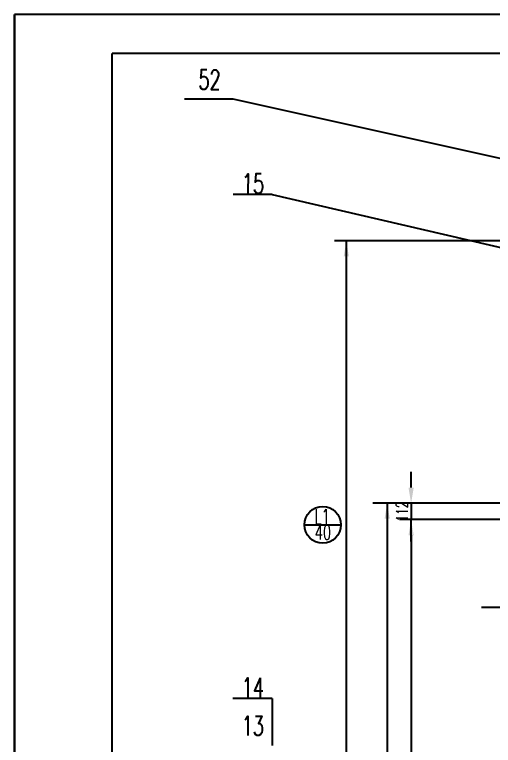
# Model space of a CAD drawing. Extents: x -1586 to 4745, y 878 to 5807.
# Drawn here: x -1586.5 to -1463.7, y 5619.6 to 5806.8 of the extents above; entities that cross this region are included whole.
import ezdxf

# ---------------------------------------------------------------- set-up
doc = ezdxf.new("R2010")
doc.units = 0
doc.header["$MEASUREMENT"] = 0
doc.header["$PDMODE"] = 66
doc.linetypes.add('CENTER', pattern=[17.5, 13, -1.5, 1.5, -1.5])
doc.layers.get('0').update_dxf_attribs({"linetype": 'CONTINUOUS'})
doc.layers.get('DEFPOINTS').update_dxf_attribs({"linetype": 'CONTINUOUS'})
for name, color, linetype in [('中心线层', 5, 'CENTER'), ('剖面层', 3, 'CONTINUOUS'), ('图块层', 7, 'CONTINUOUS'), ('文字层', 6, 'CONTINUOUS')]:
    doc.layers.add(name, color=color, linetype=linetype)
doc.styles.get("Standard").update_dxf_attribs({"font": 'txt.shx', "width": 0.7, "bigfont": 'hztxt.shx'})
doc.styles.add('STYLE1', font='txt.shx', dxfattribs={"width": 0.66})
doc.dimstyles.new('STANDARD$0', dxfattribs={"dimtxt": 3, "dimasz": 4, "dimexe": 3, "dimexo": 0.5, "dimgap": 0.8, "dimtad": 1, "dimdsep": 46, "dimtxsty": 'Standard', "dimcen": 0, "dimadec": 0, "dimazin": 0, "dimtfac": 0.7, "dimtmove": 0, "dimatfit": 0, "dimfxl": 1, "dimtzin": 0, "dimarcsym": 0})

# ---------------------------------------------------------------- blocks, each defined once
blk = doc.blocks.new('*D47')
at = {"layer": 'DEFPOINTS', "color": 0}
for p in [(-1455.25, 5681.61), (-1484.82, 5677.4), (-1456.59, 5677.4)]:
    blk.add_point(p, dxfattribs=at)
at = {"layer": '文字层', "color": 0, "lineweight": -2}
for p, q in [((-1484.82, 5685.61), (-1484.82, 5689.61)), ((-1455.75, 5681.61), (-1487.82, 5681.61)), ((-1484.82, 5681.61), (-1484.82, 5677.4)), ((-1457.09, 5677.4), (-1487.82, 5677.4)), ((-1484.82, 5673.4), (-1484.82, 5669.4))]:
    blk.add_line(p, q, dxfattribs=at)
at = {"layer": '文字层', "color": 0}
for points in [[(-1485.49, 5685.61), (-1484.15, 5685.61), (-1484.82, 5681.61)], [(-1485.49, 5673.4), (-1484.15, 5673.4), (-1484.82, 5677.4)]]:
    blk.add_solid(points, dxfattribs=at)
at = {"layer": '文字层', "color": 0, "insert": (-1487.12, 5679.51), "char_height": 3, "attachment_point": 5, "rotation": 90, "style": 'STYLE1'}
blk.add_mtext('\\A1;112', dxfattribs=at)

msp = doc.modelspace()

# ---------------------------------------------------------------- linework, layer by layer
at = {"color": 0, "linetype": 'ByBlock'}
for p, q in [((-1520.43, 5760.686), (-1530.47, 5760.686)), ((-1392.462, 5748.835), (-1504.44, 5748.835)), ((-1501.44, 5748.835), (-1501.44, 5326.246)), ((-1490.95, 5681.612), (-1490.95, 5475.155)), ((-1484.82, 5671.83), (-1484.82, 5570.381)), ((-1520.459, 5631.563), (-1530.499, 5631.563)), ((-1520.459, 5631.563), (-1530.499, 5631.563)), ((-1520.487, 5631.563), (-1520.487, 5619.57))]:
    msp.add_line(p, q, dxfattribs=at)
for points in [[(-1502.107, 5744.835), (-1500.773, 5744.835), (-1501.44, 5748.835)], [(-1491.616, 5677.612), (-1490.283, 5677.612), (-1490.95, 5681.612)]]:
    msp.add_solid(points, dxfattribs=at)
at = {"layer": '中心线层'}
msp.add_line((-1456.697, 5654.879), (-1466.807, 5654.879), dxfattribs=at)
at = {"layer": '剖面层'}
for p, q in [((-1520.43, 5760.686), (-1391.577, 5730.87)), ((-1512.18, 5676.073), (-1502.803, 5676.073))]:
    msp.add_line(p, q, dxfattribs=at)
msp.add_circle((-1507.492, 5676.073), 4.688, dxfattribs=at)
at = {"layer": '图块层'}
for p, q in [((-1586.487, 5806.795), (-1586.487, 5566.795)), ((-1586.487, 4755.795), (-1586.487, 5806.795)), ((-992.487, 5806.795), (-1586.487, 5806.795))]:
    msp.add_line(p, q, dxfattribs=at)
at = {"layer": '图块层', "color": 1}
for p in [(-1561.487, 4765.795), (-1002.487, 5796.795)]:
    msp.add_line(p, (-1561.487, 5796.795), dxfattribs=at)
at = {"layer": '文字层'}
for p, q in [((-1530.47, 5785.149), (-1542.919, 5785.149)), ((-1421.421, 5760.948), (-1530.47, 5785.149)), ((-1455.377, 5681.612), (-1494.615, 5681.612)), ((-1484.82, 5671.83), (-1484.82, 5677.399))]:
    msp.add_line(p, q, dxfattribs=at)

# ---------------------------------------------------------------- texts
at = {"color": 0, "linetype": 'ByBlock', "attachment_point": 5, "rotation": 359.9, "style": 'STYLE1'}
for s, insert, char_height in [('52', (-1536.5, 5790.135), 5), ('15', (-1525.367, 5763.5), 5), ('L1', (-1507.642, 5678.215), 3.75), ('40', (-1507.428, 5674.163), 3.75), ('14', (-1525.396, 5634.377), 5), ('13', (-1525.396, 5624.578), 5)]:
    msp.add_mtext(s, dxfattribs=dict(at, insert=insert, char_height=char_height))

# ---------------------------------------------------------------- dimensions: what is measured, and where the dimension line sits
at = {"layer": '文字层'}
dim = msp.add_linear_dim(base=(-1484.82, 5677.399), p1=(-1455.254, 5681.612), p2=(-1456.589, 5677.399), angle=90, text='112', dimstyle='STANDARD$0', override={"dimdec": 0, "dimtxsty": 'STYLE1', "dimcen": 2, "dimtp": 0.025, "dimtm": 0.055, "dimtdec": 3, "dimtolj": 1}, dxfattribs=at)
dim.commit()
dim.dimension.update_dxf_attribs({"geometry": '*D47', "text_midpoint": (-1484.82, 5679.506), "dimtype": 160})

doc.saveas('drawing.dxf')
